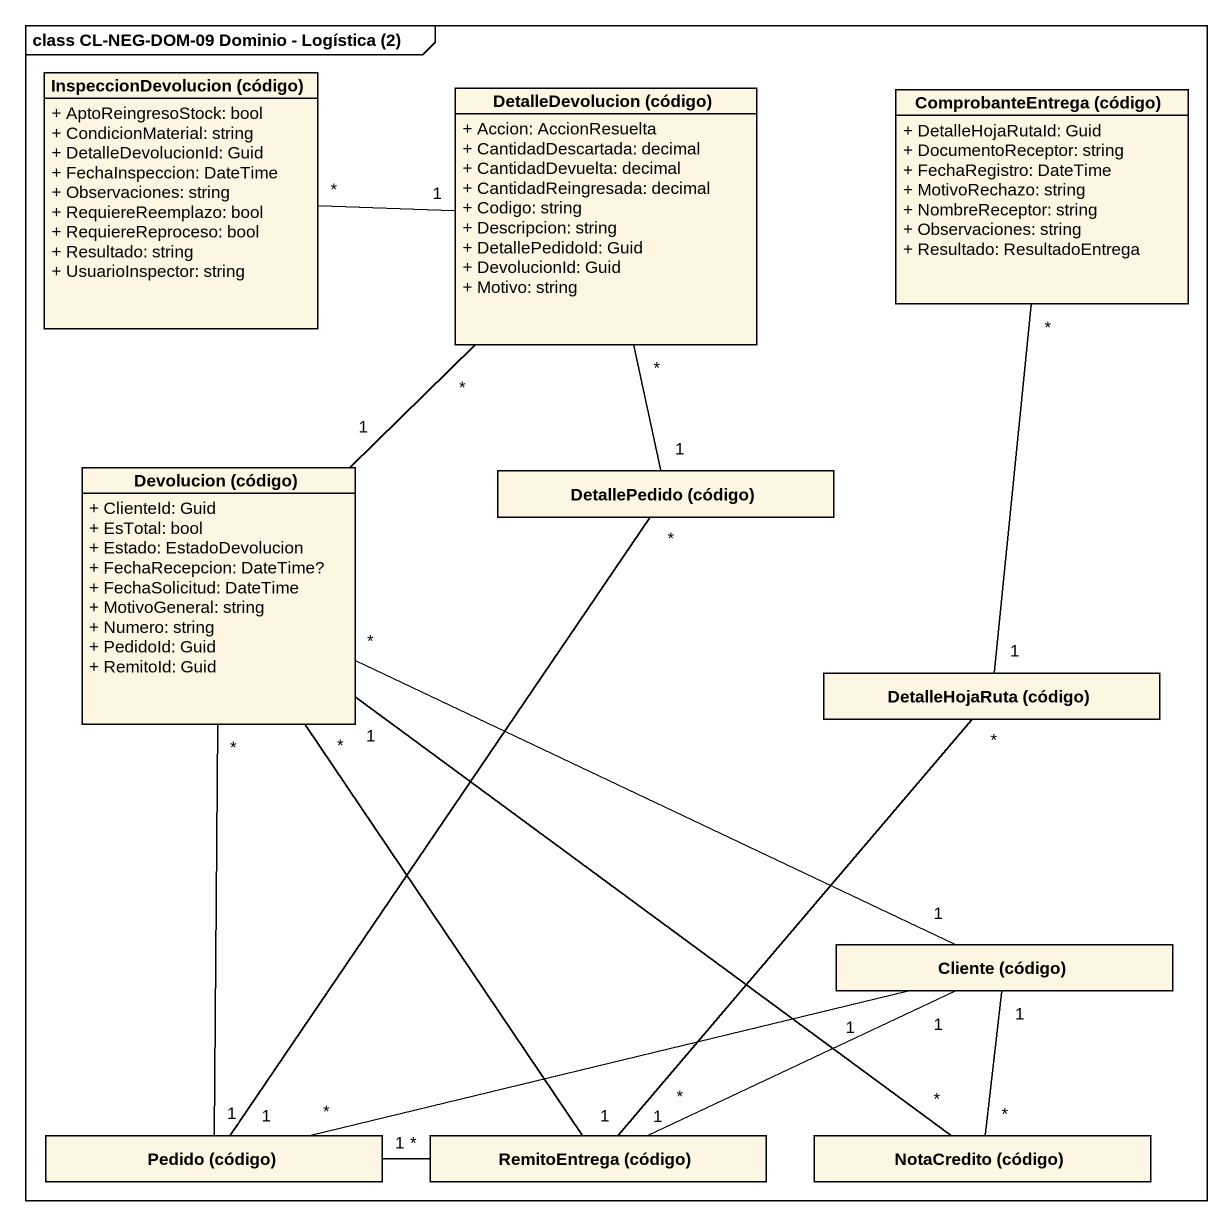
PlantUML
@startuml
mainframe class CL-NEG-DOM-09 Dominio - Logística (2)
hide circle
hide empty members
skinparam classAttributeIconSize 0
class "InspeccionDevolucion (código)" as InspeccionDevolucion_código {
  + AptoReingresoStock: bool
  + CondicionMaterial: string
  + DetalleDevolucionId: Guid
  + FechaInspeccion: DateTime
  + Observaciones: string
  + RequiereReemplazo: bool
  + RequiereReproceso: bool
  + Resultado: string
  + UsuarioInspector: string
}
class "DetalleDevolucion (código)" as DetalleDevolucion_código {
  + Accion: AccionResuelta
  + CantidadDescartada: decimal
  + CantidadDevuelta: decimal
  + CantidadReingresada: decimal
  + Codigo: string
  + Descripcion: string
  + DetallePedidoId: Guid
  + DevolucionId: Guid
  + Motivo: string
}
class "ComprobanteEntrega (código)" as ComprobanteEntrega_código {
  + DetalleHojaRutaId: Guid
  + DocumentoReceptor: string
  + FechaRegistro: DateTime
  + MotivoRechazo: string
  + NombreReceptor: string
  + Observaciones: string
  + Resultado: ResultadoEntrega
}
class "Devolucion (código)" as Devolucion_código {
  + ClienteId: Guid
  + EsTotal: bool
  + Estado: EstadoDevolucion
  + FechaRecepcion: DateTime?
  + FechaSolicitud: DateTime
  + MotivoGeneral: string
  + Numero: string
  + PedidoId: Guid
  + RemitoId: Guid
}
class "DetallePedido (código)" as DetallePedido_código
class "DetalleHojaRuta (código)" as DetalleHojaRuta_código
class "Cliente (código)" as Cliente_código
class "Pedido (código)" as Pedido_código
class "RemitoEntrega (código)" as RemitoEntrega_código
class "NotaCredito (código)" as NotaCredito_código
InspeccionDevolucion_código "*" -right- "1" DetalleDevolucion_código
DetalleDevolucion_código "*" -- "1" Devolucion_código
DetalleDevolucion_código "*" -- "1" DetallePedido_código
ComprobanteEntrega_código "*" -- "1" DetalleHojaRuta_código
Devolucion_código "*" -right- "1" Cliente_código
Devolucion_código "*" -- "1" Pedido_código
Devolucion_código "*" -- "1" RemitoEntrega_código
DetallePedido_código "*" -- "1" Pedido_código
DetalleHojaRuta_código "*" -- "1" RemitoEntrega_código
Pedido_código "*" -right- "1" Cliente_código
RemitoEntrega_código "*" -right- "1" Cliente_código
RemitoEntrega_código "*" -left- "1" Pedido_código
NotaCredito_código "*" -up- "1" Devolucion_código
NotaCredito_código "*" -up- "1" Cliente_código
@enduml
